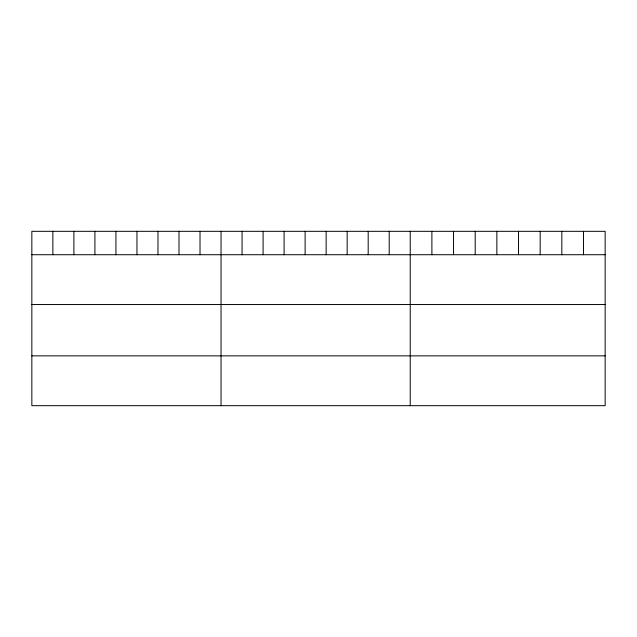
<?xml version="1.0" encoding="UTF-8"?>
<svg xmlns="http://www.w3.org/2000/svg" width="637" height="637" viewBox="0 0 637 637"><rect width="100%" height="100%" fill="white"/><g stroke="black" fill="none" stroke-linecap="round" stroke-linejoin="round"><path stroke-width="0.96" d="M605.15 254.72L605.15 405.681L31.85 405.681L31.85 231.319L605.15 231.319L605.15 254.72L31.85 254.72M31.85 304.534L605.15 304.534M31.85 355.86L605.15 355.86M583.492 231.319L583.492 254.72M561.834 231.319L561.834 254.72M540.176 231.319L540.176 254.72M518.518 231.319L518.518 254.72M496.86 231.319L496.86 254.72M475.202 231.319L475.202 254.72M453.544 231.319L453.544 254.72M431.886 231.319L431.886 254.72M410.228 231.319L410.228 405.681M389.207 231.319L389.207 254.72M368.186 231.319L368.186 254.72M347.165 231.319L347.165 254.72M326.144 231.319L326.144 254.72M305.123 231.319L305.123 254.72M284.102 231.319L284.102 254.72M263.081 231.319L263.081 254.72M242.06 231.319L242.06 254.72M221.039 231.319L221.039 405.681M200.018 231.319L200.018 254.72M178.997 231.319L178.997 254.72M157.976 231.319L157.976 254.72M136.955 231.319L136.955 254.72M115.934 231.319L115.934 254.72M94.913 231.319L94.913 254.72M73.892 231.319L73.892 254.72M52.871 231.319L52.871 254.72"/></g></svg>
